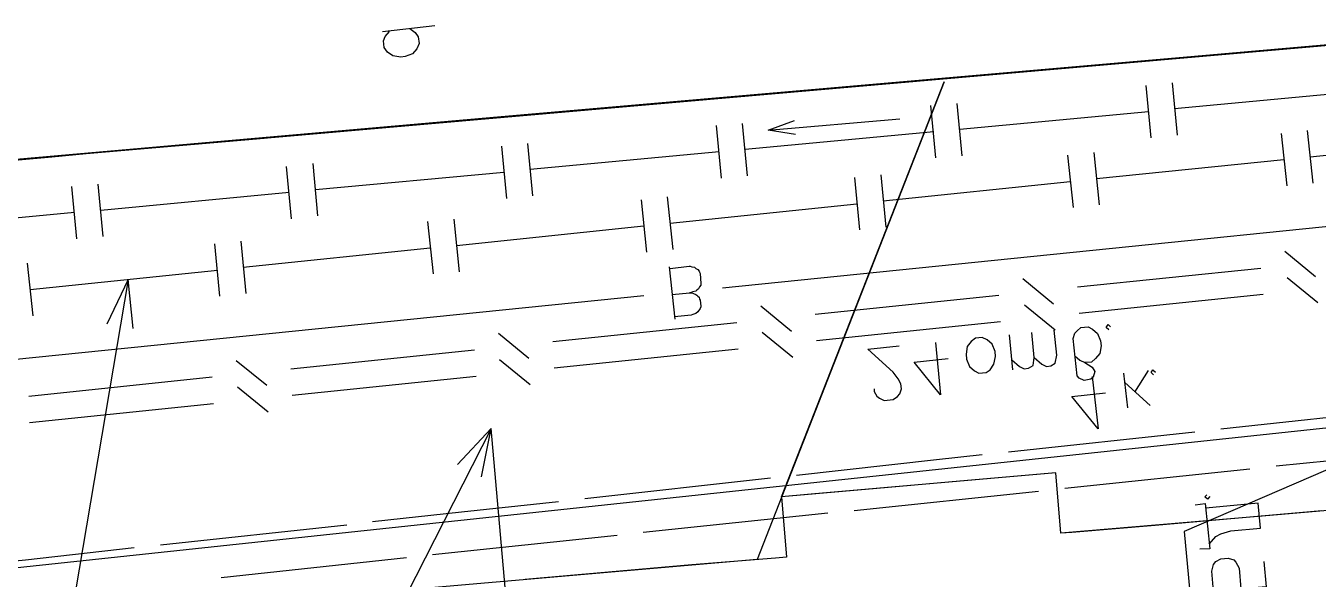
# Model space of a CAD drawing. Header units: metres. Extents: x 131 to 658, y 22 to 173.
# Drawn here: x 569.84 to 595.56, y 73.9 to 84.91 of the extents above; entities that cross this region are included whole.
import ezdxf

# ---------------------------------------------------------------- set-up
doc = ezdxf.new("R2010")
doc.units = ezdxf.units.M
for name, color, linetype in [('BOUNDARY', 7, 'Continuous'), ('BUILDING', 7, 'Continuous'), ('ELECTR_CABLE', 7, 'Continuous'), ('ELECTR_CABLE_COMM', 7, 'Continuous'), ('GAS', 7, 'Continuous'), ('OVERHEAD_POWER_LINE', 7, 'Continuous'), ('ROAD', 7, 'Continuous'), ('SEWER', 7, 'Continuous'), ('SIDEWALK_PATH', 7, 'Continuous'), ('WATER_PIPELINE', 7, 'Continuous')]:
    doc.layers.add(name, color=color, linetype=linetype)

msp = doc.modelspace()

# ---------------------------------------------------------------- linework, layer by layer
at = {"layer": 'BOUNDARY'}
msp.add_lwpolyline([(595.63, 75.255), (592.312, 74.966), (590.658, 74.822), (590.437, 74.811), (590.437, 74.811), (590.337, 76.009), (590.337, 76.009), (588.428, 75.843), (586.775, 75.698), (584.877, 75.532), (584.877, 75.532), (584.977, 74.334), (584.977, 74.334), (584.755, 74.311), (583.091, 74.178), (579.773, 73.89)], dxfattribs=at)
at = {"layer": 'BUILDING'}
msp.add_lwpolyline([(498.951, 66.577), (599.188, 77.278)], dxfattribs=at)
at = {"layer": 'ELECTR_CABLE'}
for points in [[(591.768, 77.307), (591.691, 77.995)], [(591.912, 77.618), (592.179, 78.051)], [(592.279, 77.962), (592.234, 78.007), (592.234, 78.007), (592.268, 78.062), (592.268, 78.062), (592.323, 78.018)], [(591.058, 77.929), (591.18, 76.886), (591.18, 76.886), (590.658, 77.529), (590.658, 77.529), (591.324, 77.607)], [(592.212, 77.352), (591.713, 77.807)], [(593.621, 76.886), (597.317, 77.285)], [(589.393, 76.431), (593.1, 76.83)], [(598.382, 76.575), (595.796, 76.253), (595.796, 76.253), (594.72, 76.142)], [(585.177, 75.965), (587.962, 76.275), (587.962, 76.275), (588.872, 76.375)], [(580.96, 75.499), (584.655, 75.909)], [(594.198, 76.087), (590.514, 75.698)], [(589.993, 75.643), (586.32, 75.255)], [(576.732, 75.044), (578.508, 75.232), (578.508, 75.232), (580.438, 75.443)], [(585.798, 75.21), (582.125, 74.822)], [(572.515, 74.578), (576.222, 74.977)], [(581.604, 74.766), (577.93, 74.378)], [(568.299, 74.134), (569.83, 74.278), (569.83, 74.278), (571.994, 74.522)], [(577.409, 74.322), (573.725, 73.923)]]:
    msp.add_lwpolyline(points, dxfattribs=at)
at = {"layer": 'ELECTR_CABLE_COMM'}
for points in [[(595.508, 79.915), (594.897, 80.415)], [(594.42, 80.082), (590.769, 79.704)], [(590.292, 79.371), (589.682, 79.871)], [(595.552, 79.394), (594.942, 79.893)], [(589.205, 79.538), (585.543, 79.161)], [(594.465, 79.56), (590.803, 79.183)], [(585.077, 78.828), (584.467, 79.327)], [(590.326, 78.85), (589.715, 79.349)], [(583.989, 78.994), (580.327, 78.617)], [(589.238, 79.016), (585.576, 78.639)], [(579.85, 78.284), (579.24, 78.783)], [(585.099, 78.306), (584.489, 78.806)], [(589.482, 78.062), (589.416, 78.761)], [(589.46, 78.262), (589.615, 78.129), (589.615, 78.129), (589.704, 78.084), (589.704, 78.084), (589.793, 78.095), (589.793, 78.095), (589.882, 78.151), (589.882, 78.151), (589.904, 78.306), (589.904, 78.306), (589.86, 78.806)], [(589.904, 78.306), (590.059, 78.173), (590.059, 78.173), (590.148, 78.129), (590.148, 78.129), (590.237, 78.14), (590.237, 78.14), (590.326, 78.195), (590.326, 78.195), (590.359, 78.351), (590.359, 78.351), (590.303, 78.85)], [(590.714, 78.339), (590.814, 78.251), (590.814, 78.251), (590.914, 78.206), (590.914, 78.206), (591.058, 78.118), (591.058, 78.118), (591.113, 78.029), (591.113, 78.029), (591.08, 77.918), (591.08, 77.918), (591.036, 77.873), (591.036, 77.873), (590.903, 77.851), (590.903, 77.851), (590.803, 77.896), (590.803, 77.896), (590.758, 77.94), (590.758, 77.94), (590.681, 78.683), (590.681, 78.683), (590.714, 78.794), (590.714, 78.794), (590.758, 78.839), (590.758, 78.839), (590.836, 78.905), (590.836, 78.905), (590.98, 78.916), (590.98, 78.916), (591.069, 78.872), (591.069, 78.872), (591.169, 78.783), (591.169, 78.783), (591.224, 78.639), (591.224, 78.639), (591.236, 78.539), (591.236, 78.539), (591.213, 78.384), (591.213, 78.384), (591.125, 78.284), (591.125, 78.284), (591.047, 78.217), (591.047, 78.217), (590.914, 78.206)], [(591.391, 78.861), (591.335, 78.905), (591.335, 78.905), (591.38, 78.961), (591.38, 78.961), (591.424, 78.916)], [(584.012, 78.473), (580.35, 78.095)], [(586.719, 77.685), (586.719, 77.629), (586.719, 77.629), (586.775, 77.54), (586.775, 77.54), (586.83, 77.496), (586.83, 77.496), (586.919, 77.452), (586.919, 77.452), (587.096, 77.474), (587.096, 77.474), (587.185, 77.529), (587.185, 77.529), (587.23, 77.585), (587.23, 77.585), (587.263, 77.685), (587.263, 77.685), (587.252, 77.785), (587.252, 77.785), (587.196, 77.884), (587.196, 77.884), (587.096, 78.018), (587.096, 78.018), (586.597, 78.473), (586.597, 78.473), (587.218, 78.539)], [(587.94, 78.606), (588.04, 77.563), (588.04, 77.563), (587.518, 78.217), (587.518, 78.217), (588.195, 78.284)], [(588.805, 77.995), (588.95, 78.007), (588.95, 78.007), (589.027, 78.062), (589.027, 78.062), (589.105, 78.173), (589.105, 78.173), (589.138, 78.328), (589.138, 78.328), (589.127, 78.428), (589.127, 78.428), (589.072, 78.572), (589.072, 78.572), (588.972, 78.661), (588.972, 78.661), (588.872, 78.706), (588.872, 78.706), (588.739, 78.695), (588.739, 78.695), (588.65, 78.628), (588.65, 78.628), (588.572, 78.528), (588.572, 78.528), (588.55, 78.373), (588.55, 78.373), (588.561, 78.273), (588.561, 78.273), (588.617, 78.129), (588.617, 78.129), (588.717, 78.04), (588.717, 78.04), (588.805, 77.995)], [(574.635, 77.751), (574.024, 78.24)], [(578.763, 78.45), (575.112, 78.073)], [(579.872, 77.762), (579.262, 78.262)], [(573.547, 77.918), (569.896, 77.529)], [(574.657, 77.219), (574.047, 77.718)], [(578.796, 77.929), (575.134, 77.552)], [(573.57, 77.385), (569.908, 77.008)]]:
    msp.add_lwpolyline(points, dxfattribs=at)
at = {"layer": 'GAS'}
for points in [[(592.234, 82.678), (592.134, 83.721)], [(592.756, 82.734), (592.656, 83.777)], [(596.451, 83.61), (592.7, 83.255)], [(588.472, 82.323), (588.373, 83.366)], [(587.951, 82.279), (587.851, 83.322)], [(592.179, 83.2), (588.428, 82.845)], [(583.679, 81.879), (583.579, 82.922)], [(584.2, 81.924), (584.1, 82.967)], [(587.907, 82.8), (584.156, 82.445)], [(594.82, 82.767), (594.931, 81.724)], [(595.341, 82.823), (595.452, 81.779)], [(595.397, 82.301), (599.114, 82.689)], [(579.406, 81.469), (579.307, 82.512)], [(579.928, 81.524), (579.828, 82.567)], [(583.634, 82.401), (579.872, 82.046)], [(590.57, 82.334), (590.681, 81.291)], [(591.091, 82.39), (591.202, 81.347)], [(575.123, 81.069), (575.023, 82.112)], [(575.645, 81.125), (575.556, 82.168)], [(591.147, 81.868), (594.875, 82.246)], [(579.351, 81.99), (575.6, 81.646)], [(586.331, 81.89), (586.431, 80.847)], [(586.852, 81.946), (586.952, 80.903)], [(586.897, 81.424), (590.625, 81.813)], [(570.851, 80.67), (570.751, 81.713)], [(571.372, 80.714), (571.272, 81.757)], [(575.079, 81.591), (571.328, 81.236)], [(582.081, 81.447), (582.192, 80.403)], [(582.602, 81.502), (582.713, 80.459)], [(582.658, 80.98), (586.375, 81.369)], [(570.806, 81.191), (567.045, 80.836)], [(578.352, 81.058), (578.463, 80.015)], [(577.831, 81.014), (577.942, 79.971)], [(578.408, 80.537), (582.136, 80.925)], [(573.592, 80.57), (573.692, 79.527)], [(574.113, 80.625), (574.213, 79.582)], [(574.158, 80.104), (577.886, 80.492)], [(569.863, 80.182), (569.974, 79.138)], [(569.919, 79.66), (573.647, 80.048)], [(571.972, 78.883), (571.872, 79.86), (571.872, 79.86), (570.518, 71.859), (570.518, 71.859), (571.583, 60.451)], [(571.872, 79.86), (571.45, 78.972)], [(603.131, 78.983), (603.897, 79.593), (603.897, 79.593), (592.889, 74.844), (592.889, 74.844), (594.054, 62.427)], [(593.111, 75.377), (593.311, 75.399), (593.311, 75.399), (593.399, 74.5), (593.399, 74.5), (593.2, 74.489)], [(593.399, 75.543), (593.355, 75.488), (593.355, 75.488), (593.3, 75.532), (593.3, 75.532), (593.344, 75.576)], [(593.388, 74.589), (593.521, 74.744), (593.521, 74.744), (593.621, 74.8), (593.621, 74.8), (593.821, 74.855), (593.821, 74.855), (594.409, 74.911), (594.409, 74.911), (594.365, 75.41), (594.365, 75.41), (593.322, 75.31)], [(594.476, 74.245), (594.52, 73.745), (594.52, 73.745), (593.477, 73.657), (593.477, 73.657), (593.444, 74.056), (593.444, 74.056), (593.477, 74.189), (593.477, 74.189), (593.521, 74.245), (593.521, 74.245), (593.621, 74.3), (593.621, 74.3), (593.766, 74.311), (593.766, 74.311), (593.877, 74.278), (593.877, 74.278), (593.921, 74.234), (593.921, 74.234), (593.988, 74.112), (593.988, 74.112), (594.021, 73.701)]]:
    msp.add_lwpolyline(points, dxfattribs=at)
at = {"layer": 'OVERHEAD_POWER_LINE'}
for points in [[(584.611, 82.834), (587.23, 83.056)], [(585.155, 82.745), (584.611, 82.834), (584.611, 82.834), (585.132, 83.022)]]:
    msp.add_lwpolyline(points, dxfattribs=at)
at = {"layer": 'ROAD'}
msp.add_lwpolyline([(598.559, 84.774), (593.099, 84.298), (579.073, 83.078), (566.168, 81.946)], dxfattribs=at)
at = {"layer": 'SEWER'}
for points in [[(577.975, 84.909), (576.932, 84.787)], [(577.476, 84.853), (577.587, 84.776), (577.587, 84.776), (577.642, 84.687), (577.642, 84.687), (577.664, 84.554), (577.664, 84.554), (577.62, 84.454), (577.62, 84.454), (577.531, 84.354), (577.531, 84.354), (577.387, 84.298), (577.387, 84.298), (577.298, 84.287), (577.298, 84.287), (577.143, 84.31), (577.143, 84.31), (577.032, 84.387), (577.032, 84.387), (576.965, 84.476), (576.965, 84.476), (576.954, 84.609), (576.954, 84.609), (576.987, 84.698), (576.987, 84.698), (577.076, 84.798)], [(578.907, 75.931), (579.096, 76.897), (579.096, 76.897), (577.22, 73.202), (577.22, 73.202), (577.953, 65.356)], [(579.096, 76.897), (578.43, 76.176)], [(579.861, 68.23), (579.096, 76.897)]]:
    msp.add_lwpolyline(points, dxfattribs=at)
at = {"layer": 'SIDEWALK_PATH'}
for points in [[(569.619, 82.234), (570.351, 82.301), (571.039, 82.368), (574.576, 82.674), (574.491, 82.667), (598.127, 84.731)], [(599.358, 75.576), (594.365, 75.144), (590.437, 74.811), (590.337, 76.009), (585.465, 75.587), (584.877, 75.532), (588.116, 83.795), (588.116, 83.795), (584.389, 74.289), (576.521, 73.601), (576.257, 73.579), (576.255, 73.575), (576.299, 73.057), (576.044, 73.035), (573.092, 72.769), (567.067, 72.236)]]:
    msp.add_lwpolyline(points, dxfattribs=at)
at = {"layer": 'WATER_PIPELINE'}
for points in [[(583.701, 79.693), (604.185, 81.779)], [(582.758, 79.072), (582.647, 80.115)], [(582.658, 80.082), (583.035, 80.126), (583.035, 80.126), (583.057, 80.126), (583.057, 80.126), (583.091, 80.115), (583.091, 80.115), (583.146, 80.104), (583.146, 80.104), (583.168, 80.082), (583.168, 80.082), (583.213, 80.059), (583.213, 80.059), (583.235, 80.026), (583.235, 80.026), (583.246, 80.004), (583.246, 80.004), (583.257, 79.982), (583.257, 79.982), (583.268, 79.782), (583.268, 79.782), (583.268, 79.749), (583.268, 79.749), (583.246, 79.715), (583.246, 79.715), (583.224, 79.671), (583.224, 79.671), (583.19, 79.649), (583.19, 79.649), (583.168, 79.627), (583.168, 79.627), (583.113, 79.616), (583.113, 79.616), (583.079, 79.604), (583.079, 79.604), (583.046, 79.593), (583.046, 79.593), (583.091, 79.593), (583.091, 79.593), (583.124, 79.582), (583.124, 79.582), (583.168, 79.56), (583.168, 79.56), (583.19, 79.549), (583.19, 79.549), (583.213, 79.527), (583.213, 79.527), (583.235, 79.505), (583.235, 79.505), (583.246, 79.471), (583.246, 79.471), (583.257, 79.449), (583.257, 79.449), (583.268, 79.327), (583.268, 79.327), (583.268, 79.316), (583.268, 79.316), (583.257, 79.283), (583.257, 79.283), (583.246, 79.26), (583.246, 79.26), (583.224, 79.238), (583.224, 79.238), (583.213, 79.216), (583.213, 79.216), (583.168, 79.183), (583.168, 79.183), (583.113, 79.161), (583.113, 79.161), (583.079, 79.15), (583.079, 79.15), (582.747, 79.116)], [(561.652, 77.463), (582.136, 79.538)], [(582.702, 79.56), (583.046, 79.593)]]:
    msp.add_lwpolyline(points, dxfattribs=at)

doc.saveas('drawing.dxf')
